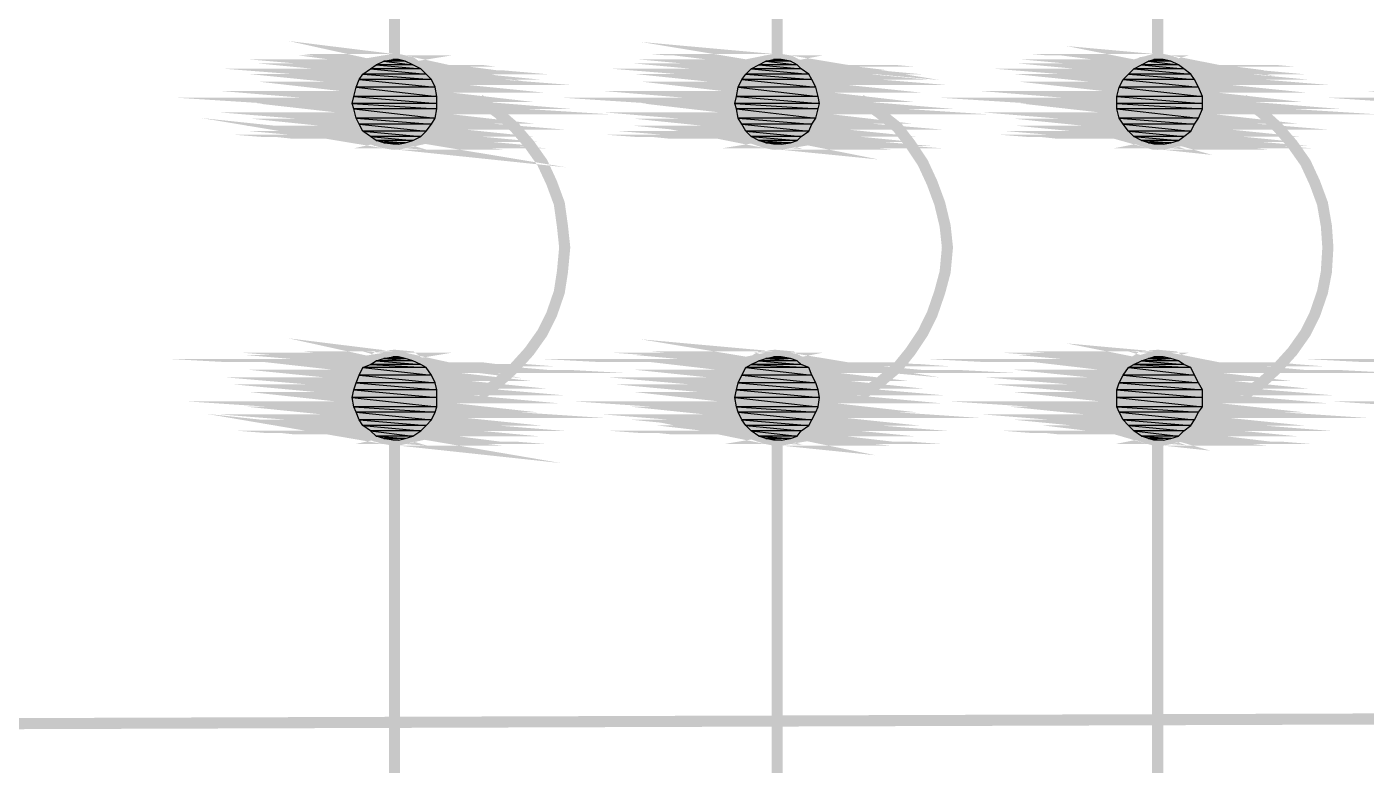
# Model space of a CAD drawing. Header units: millimetres. Extents: x 6 to 291, y 33 to 187.
# Drawn here: x 112.93 to 143.61, y 78.84 to 95.75 of the extents above; entities that cross this region are included whole.
import ezdxf

# ---------------------------------------------------------------- set-up
doc = ezdxf.new("R2010")
doc.units = ezdxf.units.MM
doc.layers.add('H', color=251, linetype='Continuous')
doc.layers.add('P', color=255, linetype='Continuous')

msp = doc.modelspace()

# ---------------------------------------------------------------- hatches: boundary and pattern name
at = {"layer": 'H', "linetype": 'Continuous'}
for points in [[(120.809, 94.791), (120.932, 94.88), (121.779, 94.88), (121.955, 94.791), (120.809, 94.791)], [(120.932, 94.88), (121.109, 94.968), (121.603, 94.968), (121.779, 94.88), (120.932, 94.88)], [(121.109, 94.968), (121.32, 95.003), (121.444, 95.003), (121.603, 94.968), (121.109, 94.968)], [(129.522, 94.791), (129.699, 94.88), (130.581, 94.88), (130.669, 94.791), (129.522, 94.791)], [(129.699, 94.88), (129.858, 94.968), (130.422, 94.968), (130.581, 94.88), (129.699, 94.88)], [(129.858, 94.968), (130.034, 95.003), (130.21, 95.003), (130.422, 94.968), (129.858, 94.968)], [(138.289, 94.791), (138.465, 94.88), (139.312, 94.88), (139.435, 94.791), (138.289, 94.791)], [(138.465, 94.88), (138.624, 94.968), (139.136, 94.968), (139.312, 94.88), (138.465, 94.88)], [(138.624, 94.968), (138.748, 95.003), (138.959, 95.003), (139.136, 94.968), (138.624, 94.968)], [(120.474, 94.368), (120.544, 94.544), (122.202, 94.544), (122.29, 94.368), (120.474, 94.368)], [(120.544, 94.544), (120.632, 94.668), (122.079, 94.668), (122.202, 94.544), (120.544, 94.544)], [(120.632, 94.668), (120.809, 94.791), (121.955, 94.791), (122.079, 94.668), (120.632, 94.668)], [(129.223, 94.368), (129.311, 94.544), (130.916, 94.544), (131.004, 94.368), (129.223, 94.368)], [(129.311, 94.544), (129.399, 94.668), (130.845, 94.668), (130.916, 94.544), (129.311, 94.544)], [(129.399, 94.668), (129.522, 94.791), (130.669, 94.791), (130.845, 94.668), (129.399, 94.668)], [(137.954, 94.368), (138.042, 94.544), (139.682, 94.544), (139.771, 94.368), (137.954, 94.368)], [(138.042, 94.544), (138.165, 94.668), (139.594, 94.668), (139.682, 94.544), (138.042, 94.544)], [(138.165, 94.668), (138.289, 94.791), (139.435, 94.791), (139.594, 94.668), (138.165, 94.668)], [(120.421, 94.156), (120.474, 94.368), (122.29, 94.368), (122.326, 94.156), (120.421, 94.156)], [(129.187, 94.156), (129.223, 94.368), (131.004, 94.368), (131.057, 94.156), (129.187, 94.156)], [(137.901, 94.156), (137.954, 94.368), (139.771, 94.368), (139.859, 94.156), (137.901, 94.156)], [(120.385, 93.998), (120.421, 94.156), (122.326, 94.156), (122.326, 93.998), (120.385, 93.998)], [(120.421, 93.874), (120.385, 93.998), (122.326, 93.998), (122.326, 93.874), (120.421, 93.874)], [(129.152, 93.998), (129.187, 94.156), (131.057, 94.156), (131.092, 93.998), (129.152, 93.998)], [(129.187, 93.874), (129.152, 93.998), (131.092, 93.998), (131.057, 93.874), (129.187, 93.874)], [(137.901, 93.998), (137.901, 94.156), (139.859, 94.156), (139.859, 93.998), (137.901, 93.998)], [(137.901, 93.874), (137.901, 93.998), (139.859, 93.998), (139.859, 93.874), (137.901, 93.874)], [(120.474, 93.663), (120.421, 93.874), (122.326, 93.874), (122.29, 93.663), (120.474, 93.663)], [(120.544, 93.521), (120.474, 93.663), (122.29, 93.663), (122.202, 93.521), (120.544, 93.521)], [(129.223, 93.663), (129.187, 93.874), (131.057, 93.874), (131.004, 93.663), (129.223, 93.663)], [(129.311, 93.521), (129.223, 93.663), (131.004, 93.663), (130.916, 93.521), (129.311, 93.521)], [(137.954, 93.663), (137.901, 93.874), (139.859, 93.874), (139.771, 93.663), (137.954, 93.663)], [(138.042, 93.521), (137.954, 93.663), (139.771, 93.663), (139.682, 93.521), (138.042, 93.521)], [(120.632, 93.363), (120.544, 93.521), (122.202, 93.521), (122.079, 93.363), (120.632, 93.363)], [(120.809, 93.239), (120.632, 93.363), (122.079, 93.363), (121.955, 93.239), (120.809, 93.239)], [(129.399, 93.363), (129.311, 93.521), (130.916, 93.521), (130.845, 93.363), (129.399, 93.363)], [(129.522, 93.239), (129.399, 93.363), (130.845, 93.363), (130.669, 93.239), (129.522, 93.239)], [(138.165, 93.363), (138.042, 93.521), (139.682, 93.521), (139.594, 93.363), (138.165, 93.363)], [(138.289, 93.239), (138.165, 93.363), (139.594, 93.363), (139.435, 93.239), (138.289, 93.239)], [(120.932, 93.151), (120.809, 93.239), (121.955, 93.239), (121.779, 93.151), (120.932, 93.151)], [(121.109, 93.098), (120.932, 93.151), (121.779, 93.151), (121.603, 93.098), (121.109, 93.098)], [(121.32, 93.063), (121.109, 93.098), (121.603, 93.098), (121.444, 93.063), (121.32, 93.063)], [(129.699, 93.151), (129.522, 93.239), (130.669, 93.239), (130.581, 93.151), (129.699, 93.151)], [(129.858, 93.098), (129.699, 93.151), (130.581, 93.151), (130.422, 93.098), (129.858, 93.098)], [(130.034, 93.063), (129.858, 93.098), (130.422, 93.098), (130.21, 93.063), (130.034, 93.063)], [(138.465, 93.151), (138.289, 93.239), (139.435, 93.239), (139.312, 93.151), (138.465, 93.151)], [(138.624, 93.098), (138.465, 93.151), (139.312, 93.151), (139.136, 93.098), (138.624, 93.098)], [(138.748, 93.063), (138.624, 93.098), (139.136, 93.098), (138.959, 93.063), (138.748, 93.063)], [(120.809, 88.018), (120.932, 88.106), (121.779, 88.106), (121.955, 88.018), (120.809, 88.018)], [(120.932, 88.106), (121.109, 88.159), (121.603, 88.159), (121.779, 88.106), (120.932, 88.106)], [(121.109, 88.159), (121.32, 88.194), (121.444, 88.194), (121.603, 88.159), (121.109, 88.159)], [(129.522, 88.018), (129.699, 88.106), (130.581, 88.106), (130.669, 88.018), (129.522, 88.018)], [(129.699, 88.106), (129.858, 88.159), (130.422, 88.159), (130.581, 88.106), (129.699, 88.106)], [(129.858, 88.159), (130.034, 88.194), (130.21, 88.194), (130.422, 88.159), (129.858, 88.159)], [(138.289, 88.018), (138.465, 88.106), (139.312, 88.106), (139.435, 88.018), (138.289, 88.018)], [(138.465, 88.106), (138.624, 88.159), (139.136, 88.159), (139.312, 88.106), (138.465, 88.106)], [(138.624, 88.159), (138.748, 88.194), (138.959, 88.194), (139.136, 88.159), (138.624, 88.159)], [(120.474, 87.595), (120.544, 87.771), (122.202, 87.771), (122.29, 87.595), (120.474, 87.595)], [(120.544, 87.771), (120.632, 87.948), (122.079, 87.948), (122.202, 87.771), (120.544, 87.771)], [(120.632, 87.948), (120.809, 88.018), (121.955, 88.018), (122.079, 87.948), (120.632, 87.948)], [(129.223, 87.595), (129.311, 87.771), (130.916, 87.771), (131.004, 87.595), (129.223, 87.595)], [(129.311, 87.771), (129.399, 87.948), (130.845, 87.948), (130.916, 87.771), (129.311, 87.771)], [(129.399, 87.948), (129.522, 88.018), (130.669, 88.018), (130.845, 87.948), (129.399, 87.948)], [(137.954, 87.595), (138.042, 87.771), (139.682, 87.771), (139.771, 87.595), (137.954, 87.595)], [(138.042, 87.771), (138.165, 87.948), (139.594, 87.948), (139.682, 87.771), (138.042, 87.771)], [(138.165, 87.948), (138.289, 88.018), (139.435, 88.018), (139.594, 87.948), (138.165, 87.948)], [(120.385, 87.26), (120.421, 87.436), (122.326, 87.436), (122.326, 87.26), (120.385, 87.26)], [(120.421, 87.436), (120.474, 87.595), (122.29, 87.595), (122.326, 87.436), (120.421, 87.436)], [(129.152, 87.26), (129.187, 87.436), (131.057, 87.436), (131.092, 87.26), (129.152, 87.26)], [(129.187, 87.436), (129.223, 87.595), (131.004, 87.595), (131.057, 87.436), (129.187, 87.436)], [(137.901, 87.436), (137.954, 87.595), (139.771, 87.595), (139.859, 87.436), (137.901, 87.436)], [(137.901, 87.26), (137.901, 87.436), (139.859, 87.436), (139.859, 87.26), (137.901, 87.26)], [(120.421, 87.048), (120.385, 87.26), (122.326, 87.26), (122.326, 87.048), (120.421, 87.048)], [(129.187, 87.048), (129.152, 87.26), (131.092, 87.26), (131.057, 87.048), (129.187, 87.048)], [(137.901, 87.048), (137.901, 87.26), (139.859, 87.26), (139.859, 87.048), (137.901, 87.048)], [(120.474, 86.924), (120.421, 87.048), (122.326, 87.048), (122.29, 86.924), (120.474, 86.924)], [(120.544, 86.748), (120.474, 86.924), (122.29, 86.924), (122.202, 86.748), (120.544, 86.748)], [(129.223, 86.924), (129.187, 87.048), (131.057, 87.048), (131.004, 86.924), (129.223, 86.924)], [(129.311, 86.748), (129.223, 86.924), (131.004, 86.924), (130.916, 86.748), (129.311, 86.748)], [(137.954, 86.924), (137.901, 87.048), (139.859, 87.048), (139.771, 86.924), (137.954, 86.924)], [(138.042, 86.748), (137.954, 86.924), (139.771, 86.924), (139.682, 86.748), (138.042, 86.748)], [(120.632, 86.625), (120.544, 86.748), (122.202, 86.748), (122.079, 86.625), (120.632, 86.625)], [(120.809, 86.501), (120.632, 86.625), (122.079, 86.625), (121.955, 86.501), (120.809, 86.501)], [(129.399, 86.625), (129.311, 86.748), (130.916, 86.748), (130.845, 86.625), (129.399, 86.625)], [(129.522, 86.501), (129.399, 86.625), (130.845, 86.625), (130.669, 86.501), (129.522, 86.501)], [(138.165, 86.625), (138.042, 86.748), (139.682, 86.748), (139.594, 86.625), (138.165, 86.625)], [(138.289, 86.501), (138.165, 86.625), (139.594, 86.625), (139.435, 86.501), (138.289, 86.501)], [(120.932, 86.378), (120.809, 86.501), (121.955, 86.501), (121.779, 86.378), (120.932, 86.378)], [(121.109, 86.325), (120.932, 86.378), (121.779, 86.378), (121.603, 86.325), (121.109, 86.325)], [(121.32, 86.289), (121.109, 86.325), (121.603, 86.325), (121.444, 86.289), (121.32, 86.289)], [(129.699, 86.378), (129.522, 86.501), (130.669, 86.501), (130.581, 86.378), (129.699, 86.378)], [(129.858, 86.325), (129.699, 86.378), (130.581, 86.378), (130.422, 86.325), (129.858, 86.325)], [(130.034, 86.289), (129.858, 86.325), (130.422, 86.325), (130.21, 86.289), (130.034, 86.289)], [(138.465, 86.378), (138.289, 86.501), (139.435, 86.501), (139.312, 86.378), (138.465, 86.378)], [(138.624, 86.325), (138.465, 86.378), (139.312, 86.378), (139.136, 86.325), (138.624, 86.325)], [(138.748, 86.289), (138.624, 86.325), (139.136, 86.325), (138.959, 86.289), (138.748, 86.289)]]:
    msp.add_hatch(color=256, dxfattribs=at).paths.add_polyline_path(points)

# ---------------------------------------------------------------- linework, layer by layer
at = {"layer": 'P', "const_width": 0.254}
for points in [[(226.466, 80.186), (21.749, 79.481), (21.749, 125.201), (226.466, 125.906)], [(121.356, 102.835), (121.356, 95.056)], [(130.122, 102.835), (130.122, 95.056)], [(138.836, 102.835), (138.836, 95.056)], [(121.444, 95.003), (121.32, 95.003), (121.603, 94.968), (121.444, 95.003)], [(121.32, 95.003), (121.603, 94.968), (121.109, 94.968), (121.32, 95.003)], [(122.326, 94.033), (122.238, 94.421), (122.026, 94.721), (121.744, 94.933), (121.356, 95.003), (120.968, 94.933), (120.685, 94.721), (120.474, 94.421), (120.385, 94.033), (120.474, 93.663), (120.685, 93.363), (120.968, 93.151), (121.356, 93.063), (121.744, 93.151), (122.026, 93.363), (122.238, 93.663), (122.326, 94.033)], [(130.21, 95.003), (130.034, 95.003), (130.422, 94.968), (130.21, 95.003)], [(130.034, 95.003), (130.422, 94.968), (129.858, 94.968), (130.034, 95.003)], [(131.057, 94.033), (130.969, 94.421), (130.757, 94.721), (130.457, 94.933), (130.069, 95.003), (129.734, 94.933), (129.399, 94.721), (129.223, 94.421), (129.152, 94.033), (129.223, 93.663), (129.399, 93.363), (129.734, 93.151), (130.069, 93.063), (130.457, 93.151), (130.757, 93.363), (130.969, 93.663), (131.057, 94.033)], [(138.959, 95.003), (138.748, 95.003), (139.136, 94.968), (138.959, 95.003)], [(138.748, 95.003), (139.136, 94.968), (138.624, 94.968), (138.748, 95.003)], [(139.806, 94.033), (139.735, 94.421), (139.524, 94.721), (139.224, 94.933), (138.836, 95.003), (138.465, 94.933), (138.165, 94.721), (137.954, 94.421), (137.866, 94.033), (137.954, 93.663), (138.165, 93.363), (138.465, 93.151), (138.836, 93.063), (139.224, 93.151), (139.524, 93.363), (139.735, 93.663), (139.806, 94.033)], [(121.779, 94.88), (120.932, 94.88), (121.955, 94.791), (121.779, 94.88)], [(121.955, 94.791), (120.809, 94.791), (122.079, 94.668), (121.955, 94.791)], [(120.932, 94.88), (121.955, 94.791), (120.809, 94.791), (120.932, 94.88)], [(121.603, 94.968), (121.109, 94.968), (121.779, 94.88), (121.603, 94.968)], [(120.809, 94.791), (122.079, 94.668), (120.632, 94.668), (120.809, 94.791)], [(121.109, 94.968), (121.779, 94.88), (120.932, 94.88), (121.109, 94.968)], [(130.669, 94.791), (129.522, 94.791), (130.845, 94.668), (130.669, 94.791)], [(130.581, 94.88), (129.699, 94.88), (130.669, 94.791), (130.581, 94.88)], [(130.422, 94.968), (129.858, 94.968), (130.581, 94.88), (130.422, 94.968)], [(129.699, 94.88), (130.669, 94.791), (129.522, 94.791), (129.699, 94.88)], [(129.522, 94.791), (130.845, 94.668), (129.399, 94.668), (129.522, 94.791)], [(129.858, 94.968), (130.581, 94.88), (129.699, 94.88), (129.858, 94.968)], [(139.435, 94.791), (138.289, 94.791), (139.594, 94.668), (139.435, 94.791)], [(139.312, 94.88), (138.465, 94.88), (139.435, 94.791), (139.312, 94.88)], [(139.136, 94.968), (138.624, 94.968), (139.312, 94.88), (139.136, 94.968)], [(138.465, 94.88), (139.435, 94.791), (138.289, 94.791), (138.465, 94.88)], [(138.289, 94.791), (139.594, 94.668), (138.165, 94.668), (138.289, 94.791)], [(138.624, 94.968), (139.312, 94.88), (138.465, 94.88), (138.624, 94.968)], [(122.079, 94.668), (120.632, 94.668), (122.202, 94.544), (122.079, 94.668)], [(122.202, 94.544), (120.544, 94.544), (122.29, 94.368), (122.202, 94.544)], [(122.29, 94.368), (120.474, 94.368), (122.326, 94.156), (122.29, 94.368)], [(120.632, 94.668), (122.202, 94.544), (120.544, 94.544), (120.632, 94.668)], [(120.544, 94.544), (122.29, 94.368), (120.474, 94.368), (120.544, 94.544)], [(120.474, 94.368), (122.326, 94.156), (120.421, 94.156), (120.474, 94.368)], [(130.845, 94.668), (129.399, 94.668), (130.916, 94.544), (130.845, 94.668)], [(130.916, 94.544), (129.311, 94.544), (131.004, 94.368), (130.916, 94.544)], [(131.004, 94.368), (129.223, 94.368), (131.057, 94.156), (131.004, 94.368)], [(129.399, 94.668), (130.916, 94.544), (129.311, 94.544), (129.399, 94.668)], [(129.311, 94.544), (131.004, 94.368), (129.223, 94.368), (129.311, 94.544)], [(129.223, 94.368), (131.057, 94.156), (129.187, 94.156), (129.223, 94.368)], [(139.594, 94.668), (138.165, 94.668), (139.682, 94.544), (139.594, 94.668)], [(139.682, 94.544), (138.042, 94.544), (139.771, 94.368), (139.682, 94.544)], [(139.771, 94.368), (137.954, 94.368), (139.859, 94.156), (139.771, 94.368)], [(138.165, 94.668), (139.682, 94.544), (138.042, 94.544), (138.165, 94.668)], [(138.042, 94.544), (139.771, 94.368), (137.954, 94.368), (138.042, 94.544)], [(137.954, 94.368), (139.859, 94.156), (137.901, 94.156), (137.954, 94.368)], [(122.326, 94.156), (120.421, 94.156), (122.326, 93.998), (122.326, 94.156)], [(120.421, 94.156), (122.326, 93.998), (120.385, 93.998), (120.421, 94.156)], [(123.296, 87.313), (123.719, 87.595), (124.107, 87.948), (124.442, 88.318), (124.742, 88.741), (124.954, 89.165), (125.13, 89.676), (125.201, 90.135), (125.254, 90.699), (125.201, 91.193), (125.13, 91.705), (124.954, 92.181), (124.742, 92.639), (124.442, 93.063), (124.107, 93.451), (123.719, 93.786), (123.296, 94.086)], [(131.057, 94.156), (129.187, 94.156), (131.092, 93.998), (131.057, 94.156)], [(129.187, 94.156), (131.092, 93.998), (129.152, 93.998), (129.187, 94.156)], [(132.027, 87.313), (132.45, 87.595), (132.874, 87.948), (133.174, 88.318), (133.456, 88.741), (133.668, 89.165), (133.844, 89.676), (133.967, 90.135), (134.02, 90.699), (133.967, 91.193), (133.844, 91.705), (133.668, 92.181), (133.456, 92.639), (133.174, 93.063), (132.874, 93.451), (132.45, 93.786), (132.027, 94.086)], [(139.859, 94.156), (137.901, 94.156), (139.859, 93.998), (139.859, 94.156)], [(137.901, 94.156), (139.859, 93.998), (137.901, 93.998), (137.901, 94.156)], [(140.794, 87.313), (141.217, 87.595), (141.587, 87.948), (141.923, 88.318), (142.222, 88.741), (142.434, 89.165), (142.61, 89.676), (142.699, 90.135), (142.734, 90.699), (142.699, 91.193), (142.61, 91.705), (142.434, 92.181), (142.222, 92.639), (141.923, 93.063), (141.587, 93.451), (141.217, 93.786), (140.794, 94.086)], [(148.572, 94.156), (146.667, 94.156), (148.572, 93.998), (148.572, 94.156)], [(122.326, 93.998), (120.385, 93.998), (122.326, 93.874), (122.326, 93.998)], [(122.326, 93.874), (120.421, 93.874), (122.29, 93.663), (122.326, 93.874)], [(120.385, 93.998), (122.326, 93.874), (120.421, 93.874), (120.385, 93.998)], [(120.421, 93.874), (122.29, 93.663), (120.474, 93.663), (120.421, 93.874)], [(131.092, 93.998), (129.152, 93.998), (131.057, 93.874), (131.092, 93.998)], [(131.057, 93.874), (129.187, 93.874), (131.004, 93.663), (131.057, 93.874)], [(129.152, 93.998), (131.057, 93.874), (129.187, 93.874), (129.152, 93.998)], [(129.187, 93.874), (131.004, 93.663), (129.223, 93.663), (129.187, 93.874)], [(139.859, 93.998), (137.901, 93.998), (139.859, 93.874), (139.859, 93.998)], [(139.859, 93.874), (137.901, 93.874), (139.771, 93.663), (139.859, 93.874)], [(137.901, 93.998), (139.859, 93.874), (137.901, 93.874), (137.901, 93.998)], [(137.901, 93.874), (139.771, 93.663), (137.954, 93.663), (137.901, 93.874)], [(148.572, 93.998), (146.667, 93.998), (148.572, 93.874), (148.572, 93.998)], [(122.29, 93.663), (120.474, 93.663), (122.202, 93.521), (122.29, 93.663)], [(122.202, 93.521), (120.544, 93.521), (122.079, 93.363), (122.202, 93.521)], [(120.474, 93.663), (122.202, 93.521), (120.544, 93.521), (120.474, 93.663)], [(120.544, 93.521), (122.079, 93.363), (120.632, 93.363), (120.544, 93.521)], [(131.004, 93.663), (129.223, 93.663), (130.916, 93.521), (131.004, 93.663)], [(130.916, 93.521), (129.311, 93.521), (130.845, 93.363), (130.916, 93.521)], [(129.223, 93.663), (130.916, 93.521), (129.311, 93.521), (129.223, 93.663)], [(129.311, 93.521), (130.845, 93.363), (129.399, 93.363), (129.311, 93.521)], [(139.771, 93.663), (137.954, 93.663), (139.682, 93.521), (139.771, 93.663)], [(139.682, 93.521), (138.042, 93.521), (139.594, 93.363), (139.682, 93.521)], [(137.954, 93.663), (139.682, 93.521), (138.042, 93.521), (137.954, 93.663)], [(138.042, 93.521), (139.594, 93.363), (138.165, 93.363), (138.042, 93.521)], [(121.779, 93.151), (120.932, 93.151), (121.603, 93.098), (121.779, 93.151)], [(122.079, 93.363), (120.632, 93.363), (121.955, 93.239), (122.079, 93.363)], [(121.955, 93.239), (120.809, 93.239), (121.779, 93.151), (121.955, 93.239)], [(120.932, 93.151), (121.603, 93.098), (121.109, 93.098), (120.932, 93.151)], [(120.809, 93.239), (121.779, 93.151), (120.932, 93.151), (120.809, 93.239)], [(120.632, 93.363), (121.955, 93.239), (120.809, 93.239), (120.632, 93.363)], [(130.581, 93.151), (129.699, 93.151), (130.422, 93.098), (130.581, 93.151)], [(130.669, 93.239), (129.522, 93.239), (130.581, 93.151), (130.669, 93.239)], [(130.845, 93.363), (129.399, 93.363), (130.669, 93.239), (130.845, 93.363)], [(129.699, 93.151), (130.422, 93.098), (129.858, 93.098), (129.699, 93.151)], [(129.522, 93.239), (130.581, 93.151), (129.699, 93.151), (129.522, 93.239)], [(129.399, 93.363), (130.669, 93.239), (129.522, 93.239), (129.399, 93.363)], [(139.312, 93.151), (138.465, 93.151), (139.136, 93.098), (139.312, 93.151)], [(139.435, 93.239), (138.289, 93.239), (139.312, 93.151), (139.435, 93.239)], [(139.594, 93.363), (138.165, 93.363), (139.435, 93.239), (139.594, 93.363)], [(138.465, 93.151), (139.136, 93.098), (138.624, 93.098), (138.465, 93.151)], [(138.289, 93.239), (139.312, 93.151), (138.465, 93.151), (138.289, 93.239)], [(138.165, 93.363), (139.435, 93.239), (138.289, 93.239), (138.165, 93.363)], [(121.603, 93.098), (121.109, 93.098), (121.444, 93.063), (121.603, 93.098)], [(121.109, 93.098), (121.444, 93.063), (121.32, 93.063), (121.109, 93.098)], [(130.422, 93.098), (129.858, 93.098), (130.21, 93.063), (130.422, 93.098)], [(129.858, 93.098), (130.21, 93.063), (130.034, 93.063), (129.858, 93.098)], [(139.136, 93.098), (138.624, 93.098), (138.959, 93.063), (139.136, 93.098)], [(138.624, 93.098), (138.959, 93.063), (138.748, 93.063), (138.624, 93.098)], [(121.444, 88.194), (121.32, 88.194), (121.603, 88.159), (121.444, 88.194)], [(122.326, 87.313), (122.238, 87.648), (122.026, 87.983), (121.744, 88.194), (121.356, 88.23), (120.968, 88.194), (120.685, 87.983), (120.474, 87.648), (120.385, 87.313), (120.474, 86.924), (120.685, 86.625), (120.968, 86.413), (121.356, 86.325), (121.744, 86.413), (122.026, 86.625), (122.238, 86.924), (122.326, 87.313)], [(130.21, 88.194), (130.034, 88.194), (130.422, 88.159), (130.21, 88.194)], [(131.057, 87.313), (130.969, 87.648), (130.757, 87.983), (130.457, 88.194), (130.069, 88.23), (129.734, 88.194), (129.399, 87.983), (129.223, 87.648), (129.152, 87.313), (129.223, 86.924), (129.399, 86.625), (129.734, 86.413), (130.069, 86.325), (130.457, 86.413), (130.757, 86.625), (130.969, 86.924), (131.057, 87.313)], [(138.959, 88.194), (138.748, 88.194), (139.136, 88.159), (138.959, 88.194)], [(139.806, 87.313), (139.735, 87.648), (139.524, 87.983), (139.224, 88.194), (138.836, 88.23), (138.465, 88.194), (138.165, 87.983), (137.954, 87.648), (137.866, 87.313), (137.954, 86.924), (138.165, 86.625), (138.465, 86.413), (138.836, 86.325), (139.224, 86.413), (139.524, 86.625), (139.735, 86.924), (139.806, 87.313)], [(121.955, 88.018), (120.809, 88.018), (122.079, 87.948), (121.955, 88.018)], [(120.809, 88.018), (122.079, 87.948), (120.632, 87.948), (120.809, 88.018)], [(121.603, 88.159), (121.109, 88.159), (121.779, 88.106), (121.603, 88.159)], [(121.779, 88.106), (120.932, 88.106), (121.955, 88.018), (121.779, 88.106)], [(122.079, 87.948), (120.632, 87.948), (122.202, 87.771), (122.079, 87.948)], [(121.109, 88.159), (121.779, 88.106), (120.932, 88.106), (121.109, 88.159)], [(120.932, 88.106), (121.955, 88.018), (120.809, 88.018), (120.932, 88.106)], [(121.32, 88.194), (121.603, 88.159), (121.109, 88.159), (121.32, 88.194)], [(120.632, 87.948), (122.202, 87.771), (120.544, 87.771), (120.632, 87.948)], [(130.669, 88.018), (129.522, 88.018), (130.845, 87.948), (130.669, 88.018)], [(129.522, 88.018), (130.845, 87.948), (129.399, 87.948), (129.522, 88.018)], [(130.422, 88.159), (129.858, 88.159), (130.581, 88.106), (130.422, 88.159)], [(130.581, 88.106), (129.699, 88.106), (130.669, 88.018), (130.581, 88.106)], [(129.858, 88.159), (130.581, 88.106), (129.699, 88.106), (129.858, 88.159)], [(130.845, 87.948), (129.399, 87.948), (130.916, 87.771), (130.845, 87.948)], [(130.034, 88.194), (130.422, 88.159), (129.858, 88.159), (130.034, 88.194)], [(129.699, 88.106), (130.669, 88.018), (129.522, 88.018), (129.699, 88.106)], [(129.399, 87.948), (130.916, 87.771), (129.311, 87.771), (129.399, 87.948)], [(139.435, 88.018), (138.289, 88.018), (139.594, 87.948), (139.435, 88.018)], [(138.289, 88.018), (139.594, 87.948), (138.165, 87.948), (138.289, 88.018)], [(139.136, 88.159), (138.624, 88.159), (139.312, 88.106), (139.136, 88.159)], [(139.312, 88.106), (138.465, 88.106), (139.435, 88.018), (139.312, 88.106)], [(139.594, 87.948), (138.165, 87.948), (139.682, 87.771), (139.594, 87.948)], [(138.624, 88.159), (139.312, 88.106), (138.465, 88.106), (138.624, 88.159)], [(138.748, 88.194), (139.136, 88.159), (138.624, 88.159), (138.748, 88.194)], [(138.465, 88.106), (139.435, 88.018), (138.289, 88.018), (138.465, 88.106)], [(138.165, 87.948), (139.682, 87.771), (138.042, 87.771), (138.165, 87.948)], [(148.202, 88.018), (147.003, 88.018), (148.325, 87.948), (148.202, 88.018)], [(147.003, 88.018), (148.325, 87.948), (146.879, 87.948), (147.003, 88.018)], [(122.202, 87.771), (120.544, 87.771), (122.29, 87.595), (122.202, 87.771)], [(120.544, 87.771), (122.29, 87.595), (120.474, 87.595), (120.544, 87.771)], [(130.916, 87.771), (129.311, 87.771), (131.004, 87.595), (130.916, 87.771)], [(129.311, 87.771), (131.004, 87.595), (129.223, 87.595), (129.311, 87.771)], [(139.682, 87.771), (138.042, 87.771), (139.771, 87.595), (139.682, 87.771)], [(138.042, 87.771), (139.771, 87.595), (137.954, 87.595), (138.042, 87.771)], [(122.29, 87.595), (120.474, 87.595), (122.326, 87.436), (122.29, 87.595)], [(122.326, 87.436), (120.421, 87.436), (122.326, 87.26), (122.326, 87.436)], [(120.474, 87.595), (122.326, 87.436), (120.421, 87.436), (120.474, 87.595)], [(120.421, 87.436), (122.326, 87.26), (120.385, 87.26), (120.421, 87.436)], [(131.004, 87.595), (129.223, 87.595), (131.057, 87.436), (131.004, 87.595)], [(131.057, 87.436), (129.187, 87.436), (131.092, 87.26), (131.057, 87.436)], [(129.223, 87.595), (131.057, 87.436), (129.187, 87.436), (129.223, 87.595)], [(129.187, 87.436), (131.092, 87.26), (129.152, 87.26), (129.187, 87.436)], [(139.771, 87.595), (137.954, 87.595), (139.859, 87.436), (139.771, 87.595)], [(139.859, 87.436), (137.901, 87.436), (139.859, 87.26), (139.859, 87.436)], [(137.954, 87.595), (139.859, 87.436), (137.901, 87.436), (137.954, 87.595)], [(137.901, 87.436), (139.859, 87.26), (137.901, 87.26), (137.901, 87.436)], [(122.326, 87.048), (120.421, 87.048), (122.29, 86.924), (122.326, 87.048)], [(122.326, 87.26), (120.385, 87.26), (122.326, 87.048), (122.326, 87.26)], [(120.421, 87.048), (122.29, 86.924), (120.474, 86.924), (120.421, 87.048)], [(120.385, 87.26), (122.326, 87.048), (120.421, 87.048), (120.385, 87.26)], [(131.057, 87.048), (129.187, 87.048), (131.004, 86.924), (131.057, 87.048)], [(131.092, 87.26), (129.152, 87.26), (131.057, 87.048), (131.092, 87.26)], [(129.187, 87.048), (131.004, 86.924), (129.223, 86.924), (129.187, 87.048)], [(129.152, 87.26), (131.057, 87.048), (129.187, 87.048), (129.152, 87.26)], [(139.859, 87.048), (137.901, 87.048), (139.771, 86.924), (139.859, 87.048)], [(139.859, 87.26), (137.901, 87.26), (139.859, 87.048), (139.859, 87.26)], [(137.901, 87.048), (139.771, 86.924), (137.954, 86.924), (137.901, 87.048)], [(137.901, 87.26), (139.859, 87.048), (137.901, 87.048), (137.901, 87.26)], [(148.572, 87.048), (146.667, 87.048), (148.537, 86.924), (148.572, 87.048)], [(122.202, 86.748), (120.544, 86.748), (122.079, 86.625), (122.202, 86.748)], [(122.29, 86.924), (120.474, 86.924), (122.202, 86.748), (122.29, 86.924)], [(120.544, 86.748), (122.079, 86.625), (120.632, 86.625), (120.544, 86.748)], [(120.474, 86.924), (122.202, 86.748), (120.544, 86.748), (120.474, 86.924)], [(130.916, 86.748), (129.311, 86.748), (130.845, 86.625), (130.916, 86.748)], [(131.004, 86.924), (129.223, 86.924), (130.916, 86.748), (131.004, 86.924)], [(129.311, 86.748), (130.845, 86.625), (129.399, 86.625), (129.311, 86.748)], [(129.223, 86.924), (130.916, 86.748), (129.311, 86.748), (129.223, 86.924)], [(139.682, 86.748), (138.042, 86.748), (139.594, 86.625), (139.682, 86.748)], [(139.771, 86.924), (137.954, 86.924), (139.682, 86.748), (139.771, 86.924)], [(138.042, 86.748), (139.594, 86.625), (138.165, 86.625), (138.042, 86.748)], [(137.954, 86.924), (139.682, 86.748), (138.042, 86.748), (137.954, 86.924)], [(122.079, 86.625), (120.632, 86.625), (121.955, 86.501), (122.079, 86.625)], [(121.955, 86.501), (120.809, 86.501), (121.779, 86.378), (121.955, 86.501)], [(120.632, 86.625), (121.955, 86.501), (120.809, 86.501), (120.632, 86.625)], [(120.809, 86.501), (121.779, 86.378), (120.932, 86.378), (120.809, 86.501)], [(130.845, 86.625), (129.399, 86.625), (130.669, 86.501), (130.845, 86.625)], [(130.669, 86.501), (129.522, 86.501), (130.581, 86.378), (130.669, 86.501)], [(129.399, 86.625), (130.669, 86.501), (129.522, 86.501), (129.399, 86.625)], [(129.522, 86.501), (130.581, 86.378), (129.699, 86.378), (129.522, 86.501)], [(139.594, 86.625), (138.165, 86.625), (139.435, 86.501), (139.594, 86.625)], [(139.435, 86.501), (138.289, 86.501), (139.312, 86.378), (139.435, 86.501)], [(138.165, 86.625), (139.435, 86.501), (138.289, 86.501), (138.165, 86.625)], [(138.289, 86.501), (139.312, 86.378), (138.465, 86.378), (138.289, 86.501)], [(121.779, 86.378), (120.932, 86.378), (121.603, 86.325), (121.779, 86.378)], [(120.932, 86.378), (121.603, 86.325), (121.109, 86.325), (120.932, 86.378)], [(121.603, 86.325), (121.109, 86.325), (121.444, 86.289), (121.603, 86.325)], [(121.109, 86.325), (121.444, 86.289), (121.32, 86.289), (121.109, 86.325)], [(121.356, 86.289), (121.356, 61.278)], [(130.581, 86.378), (129.699, 86.378), (130.422, 86.325), (130.581, 86.378)], [(129.699, 86.378), (130.422, 86.325), (129.858, 86.325), (129.699, 86.378)], [(130.422, 86.325), (129.858, 86.325), (130.21, 86.289), (130.422, 86.325)], [(129.858, 86.325), (130.21, 86.289), (130.034, 86.289), (129.858, 86.325)], [(130.122, 86.254), (130.122, 65.846)], [(139.312, 86.378), (138.465, 86.378), (139.136, 86.325), (139.312, 86.378)], [(138.465, 86.378), (139.136, 86.325), (138.624, 86.325), (138.465, 86.378)], [(139.136, 86.325), (138.624, 86.325), (138.959, 86.289), (139.136, 86.325)], [(138.624, 86.325), (138.959, 86.289), (138.748, 86.289), (138.624, 86.325)], [(138.836, 86.289), (138.836, 65.881)]]:
    msp.add_lwpolyline(points, dxfattribs=at)
at = {"layer": 'P'}
for points in [[(120.809, 94.791), (120.932, 94.88)], [(120.932, 94.88), (121.109, 94.968)], [(121.779, 94.88), (120.932, 94.88)], [(121.779, 94.88), (120.932, 94.88)], [(120.932, 94.88), (121.955, 94.791)], [(120.932, 94.88), (121.955, 94.791)], [(121.109, 94.968), (121.32, 95.003)], [(121.603, 94.968), (121.109, 94.968)], [(121.603, 94.968), (121.109, 94.968)], [(121.109, 94.968), (121.779, 94.88)], [(121.109, 94.968), (121.779, 94.88)], [(121.444, 95.003), (121.32, 95.003)], [(121.32, 95.003), (121.603, 94.968)], [(121.32, 95.003), (121.603, 94.968)], [(121.603, 94.968), (121.444, 95.003)], [(121.779, 94.88), (121.603, 94.968)], [(121.955, 94.791), (121.779, 94.88)], [(129.522, 94.791), (129.699, 94.88)], [(129.699, 94.88), (129.858, 94.968)], [(130.581, 94.88), (129.699, 94.88)], [(130.581, 94.88), (129.699, 94.88)], [(129.699, 94.88), (130.669, 94.791)], [(129.699, 94.88), (130.669, 94.791)], [(130.422, 94.968), (129.858, 94.968), (130.034, 95.003)], [(130.422, 94.968), (129.858, 94.968)], [(129.858, 94.968), (130.581, 94.88), (130.422, 94.968)], [(129.858, 94.968), (130.581, 94.88)], [(130.21, 95.003), (130.034, 95.003)], [(130.034, 95.003), (130.422, 94.968)], [(130.034, 95.003), (130.422, 94.968)], [(130.422, 94.968), (130.21, 95.003)], [(130.669, 94.791), (130.581, 94.88)], [(138.289, 94.791), (138.465, 94.88)], [(138.624, 94.968), (139.312, 94.88), (138.465, 94.88)], [(138.465, 94.88), (138.624, 94.968)], [(139.312, 94.88), (138.465, 94.88), (139.435, 94.791), (139.312, 94.88)], [(138.465, 94.88), (139.435, 94.791)], [(138.624, 94.968), (138.748, 95.003)], [(139.136, 94.968), (138.624, 94.968)], [(139.136, 94.968), (138.624, 94.968)], [(138.624, 94.968), (139.312, 94.88)], [(138.959, 95.003), (138.748, 95.003)], [(138.748, 95.003), (139.136, 94.968)], [(138.748, 95.003), (139.136, 94.968)], [(139.136, 94.968), (138.959, 95.003)], [(139.312, 94.88), (139.136, 94.968)], [(120.474, 94.368), (120.544, 94.544)], [(120.544, 94.544), (120.632, 94.668)], [(122.202, 94.544), (120.544, 94.544)], [(122.202, 94.544), (120.544, 94.544)], [(120.544, 94.544), (122.29, 94.368)], [(120.544, 94.544), (122.29, 94.368)], [(120.632, 94.668), (120.809, 94.791)], [(122.079, 94.668), (120.632, 94.668)], [(122.079, 94.668), (120.632, 94.668)], [(120.632, 94.668), (122.202, 94.544), (122.079, 94.668)], [(120.632, 94.668), (122.202, 94.544)], [(121.955, 94.791), (120.809, 94.791)], [(121.955, 94.791), (120.809, 94.791)], [(120.809, 94.791), (122.079, 94.668), (121.955, 94.791)], [(120.809, 94.791), (122.079, 94.668)], [(122.29, 94.368), (122.202, 94.544)], [(129.223, 94.368), (129.311, 94.544)], [(129.311, 94.544), (129.399, 94.668)], [(130.916, 94.544), (129.311, 94.544)], [(130.916, 94.544), (129.311, 94.544)], [(129.311, 94.544), (131.004, 94.368)], [(129.311, 94.544), (131.004, 94.368)], [(129.522, 94.791), (130.845, 94.668), (129.399, 94.668), (129.522, 94.791)], [(130.845, 94.668), (129.399, 94.668)], [(129.399, 94.668), (130.916, 94.544)], [(129.399, 94.668), (130.916, 94.544)], [(130.669, 94.791), (129.522, 94.791)], [(130.669, 94.791), (129.522, 94.791)], [(129.522, 94.791), (130.845, 94.668)], [(130.845, 94.668), (130.669, 94.791)], [(130.916, 94.544), (130.845, 94.668)], [(131.004, 94.368), (130.916, 94.544)], [(137.954, 94.368), (138.042, 94.544)], [(138.042, 94.544), (138.165, 94.668)], [(139.682, 94.544), (138.042, 94.544)], [(139.682, 94.544), (138.042, 94.544)], [(138.042, 94.544), (139.771, 94.368), (139.682, 94.544)], [(138.042, 94.544), (139.771, 94.368)], [(138.165, 94.668), (138.289, 94.791)], [(139.594, 94.668), (138.165, 94.668)], [(139.594, 94.668), (138.165, 94.668)], [(138.165, 94.668), (139.682, 94.544)], [(138.165, 94.668), (139.682, 94.544)], [(139.435, 94.791), (138.289, 94.791)], [(139.435, 94.791), (138.289, 94.791)], [(138.289, 94.791), (139.594, 94.668)], [(138.289, 94.791), (139.594, 94.668)], [(139.594, 94.668), (139.435, 94.791)], [(139.682, 94.544), (139.594, 94.668)], [(120.421, 94.156), (120.474, 94.368)], [(122.29, 94.368), (120.474, 94.368)], [(122.29, 94.368), (120.474, 94.368), (122.326, 94.156), (122.29, 94.368)], [(120.474, 94.368), (122.326, 94.156)], [(129.187, 94.156), (129.223, 94.368)], [(131.004, 94.368), (129.223, 94.368)], [(131.004, 94.368), (129.223, 94.368)], [(129.223, 94.368), (131.057, 94.156)], [(129.223, 94.368), (131.057, 94.156)], [(131.057, 94.156), (131.004, 94.368)], [(137.954, 94.368), (139.859, 94.156), (137.901, 94.156)], [(137.901, 94.156), (137.954, 94.368)], [(139.771, 94.368), (137.954, 94.368)], [(139.771, 94.368), (137.954, 94.368), (139.859, 94.156)], [(139.859, 94.156), (139.771, 94.368)], [(120.385, 93.998), (120.421, 94.156)], [(122.326, 93.998), (120.385, 93.998)], [(122.326, 93.998), (120.385, 93.998)], [(120.385, 93.998), (122.326, 93.874), (122.326, 93.998)], [(120.385, 93.998), (122.326, 93.874)], [(120.421, 93.874), (120.385, 93.998)], [(122.326, 94.156), (120.421, 94.156)], [(122.326, 94.156), (120.421, 94.156)], [(120.421, 94.156), (122.326, 93.998)], [(120.421, 94.156), (122.326, 93.998)], [(122.326, 93.998), (122.326, 94.156)], [(129.152, 93.998), (129.187, 94.156)], [(131.092, 93.998), (129.152, 93.998)], [(131.092, 93.998), (129.152, 93.998)], [(129.152, 93.998), (131.057, 93.874)], [(129.152, 93.998), (131.057, 93.874)], [(129.187, 93.874), (129.152, 93.998)], [(131.057, 94.156), (129.187, 94.156)], [(131.057, 94.156), (129.187, 94.156)], [(129.187, 94.156), (131.092, 93.998)], [(129.187, 94.156), (131.092, 93.998)], [(131.092, 93.998), (131.057, 94.156)], [(131.057, 93.874), (131.092, 93.998)], [(139.859, 94.156), (137.901, 94.156)], [(137.901, 94.156), (139.859, 93.998), (139.859, 94.156)], [(137.901, 94.156), (139.859, 93.998)], [(139.859, 93.998), (137.901, 93.998), (137.901, 94.156)], [(139.859, 93.998), (137.901, 93.998), (139.859, 93.874), (139.859, 93.998)], [(137.901, 93.998), (139.859, 93.874)], [(137.901, 93.874), (137.901, 93.998)], [(122.326, 93.874), (120.421, 93.874)], [(122.326, 93.874), (120.421, 93.874)], [(120.421, 93.874), (122.29, 93.663)], [(120.421, 93.874), (122.29, 93.663)], [(120.474, 93.663), (120.421, 93.874)], [(122.29, 93.663), (120.474, 93.663)], [(122.29, 93.663), (120.474, 93.663)], [(120.474, 93.663), (122.202, 93.521)], [(120.474, 93.663), (122.202, 93.521)], [(120.544, 93.521), (120.474, 93.663)], [(122.202, 93.521), (122.29, 93.663)], [(122.29, 93.663), (122.326, 93.874)], [(131.057, 93.874), (129.187, 93.874)], [(131.057, 93.874), (129.187, 93.874), (131.004, 93.663)], [(129.187, 93.874), (131.004, 93.663), (129.223, 93.663)], [(129.223, 93.663), (129.187, 93.874)], [(131.004, 93.663), (129.223, 93.663)], [(129.223, 93.663), (130.916, 93.521)], [(129.223, 93.663), (130.916, 93.521)], [(129.311, 93.521), (129.223, 93.663)], [(130.916, 93.521), (131.004, 93.663)], [(131.004, 93.663), (131.057, 93.874)], [(139.859, 93.874), (137.901, 93.874)], [(139.859, 93.874), (137.901, 93.874)], [(137.901, 93.874), (139.771, 93.663)], [(137.901, 93.874), (139.771, 93.663)], [(137.954, 93.663), (137.901, 93.874)], [(139.771, 93.663), (137.954, 93.663)], [(139.771, 93.663), (137.954, 93.663), (139.682, 93.521), (139.771, 93.663)], [(137.954, 93.663), (139.682, 93.521)], [(138.042, 93.521), (137.954, 93.663)], [(139.771, 93.663), (139.859, 93.874)], [(122.202, 93.521), (120.544, 93.521)], [(122.202, 93.521), (120.544, 93.521)], [(120.544, 93.521), (122.079, 93.363)], [(120.544, 93.521), (122.079, 93.363)], [(122.079, 93.363), (120.632, 93.363), (120.544, 93.521)], [(122.079, 93.363), (120.632, 93.363), (121.955, 93.239)], [(120.632, 93.363), (121.955, 93.239)], [(120.809, 93.239), (120.632, 93.363)], [(121.955, 93.239), (122.079, 93.363)], [(122.079, 93.363), (122.202, 93.521)], [(130.916, 93.521), (129.311, 93.521)], [(130.916, 93.521), (129.311, 93.521)], [(129.311, 93.521), (130.845, 93.363)], [(129.311, 93.521), (130.845, 93.363)], [(130.845, 93.363), (129.399, 93.363), (129.311, 93.521)], [(130.845, 93.363), (129.399, 93.363)], [(129.399, 93.363), (130.669, 93.239)], [(129.399, 93.363), (130.669, 93.239)], [(129.522, 93.239), (129.399, 93.363)], [(130.669, 93.239), (130.845, 93.363)], [(130.845, 93.363), (130.916, 93.521)], [(139.682, 93.521), (138.042, 93.521)], [(139.682, 93.521), (138.042, 93.521)], [(138.042, 93.521), (139.594, 93.363)], [(138.042, 93.521), (139.594, 93.363), (138.165, 93.363), (138.042, 93.521)], [(139.594, 93.363), (138.165, 93.363), (139.435, 93.239)], [(138.165, 93.363), (139.435, 93.239)], [(138.289, 93.239), (138.165, 93.363)], [(139.435, 93.239), (139.594, 93.363)], [(139.594, 93.363), (139.682, 93.521)], [(121.955, 93.239), (120.809, 93.239)], [(121.955, 93.239), (120.809, 93.239)], [(120.809, 93.239), (121.779, 93.151)], [(120.809, 93.239), (121.779, 93.151)], [(120.932, 93.151), (120.809, 93.239)], [(121.779, 93.151), (120.932, 93.151)], [(121.779, 93.151), (120.932, 93.151)], [(120.932, 93.151), (121.603, 93.098)], [(120.932, 93.151), (121.603, 93.098), (121.109, 93.098)], [(121.109, 93.098), (120.932, 93.151)], [(121.603, 93.098), (121.109, 93.098)], [(121.109, 93.098), (121.444, 93.063)], [(121.109, 93.098), (121.444, 93.063)], [(121.32, 93.063), (121.109, 93.098)], [(121.444, 93.063), (121.32, 93.063)], [(121.444, 93.063), (121.603, 93.098)], [(121.603, 93.098), (121.779, 93.151)], [(121.779, 93.151), (121.955, 93.239)], [(130.669, 93.239), (129.522, 93.239)], [(130.669, 93.239), (129.522, 93.239)], [(129.522, 93.239), (130.581, 93.151)], [(129.522, 93.239), (130.581, 93.151)], [(129.699, 93.151), (129.522, 93.239)], [(130.581, 93.151), (129.699, 93.151)], [(130.581, 93.151), (129.699, 93.151)], [(129.699, 93.151), (130.422, 93.098)], [(129.699, 93.151), (130.422, 93.098), (129.858, 93.098)], [(129.858, 93.098), (129.699, 93.151)], [(130.422, 93.098), (129.858, 93.098)], [(129.858, 93.098), (130.21, 93.063)], [(129.858, 93.098), (130.21, 93.063)], [(130.034, 93.063), (129.858, 93.098)], [(130.21, 93.063), (130.034, 93.063)], [(130.21, 93.063), (130.422, 93.098)], [(130.422, 93.098), (130.581, 93.151)], [(130.581, 93.151), (130.669, 93.239)], [(139.435, 93.239), (138.289, 93.239)], [(139.435, 93.239), (138.289, 93.239)], [(138.289, 93.239), (139.312, 93.151)], [(138.289, 93.239), (139.312, 93.151)], [(138.465, 93.151), (138.289, 93.239)], [(139.312, 93.151), (138.465, 93.151)], [(139.312, 93.151), (138.465, 93.151)], [(138.465, 93.151), (139.136, 93.098), (139.312, 93.151)], [(138.465, 93.151), (139.136, 93.098)], [(138.624, 93.098), (138.465, 93.151)], [(139.136, 93.098), (138.624, 93.098)], [(139.136, 93.098), (138.624, 93.098)], [(138.624, 93.098), (138.959, 93.063)], [(138.624, 93.098), (138.959, 93.063)], [(138.959, 93.063), (138.748, 93.063), (138.624, 93.098)], [(138.959, 93.063), (139.136, 93.098)], [(139.312, 93.151), (139.435, 93.239)], [(120.932, 88.106), (121.955, 88.018), (120.809, 88.018)], [(120.809, 88.018), (120.932, 88.106)], [(121.779, 88.106), (120.932, 88.106), (121.109, 88.159)], [(121.779, 88.106), (120.932, 88.106), (121.955, 88.018), (121.779, 88.106)], [(121.109, 88.159), (121.32, 88.194)], [(121.603, 88.159), (121.109, 88.159)], [(121.603, 88.159), (121.109, 88.159)], [(121.109, 88.159), (121.779, 88.106)], [(121.109, 88.159), (121.779, 88.106)], [(121.444, 88.194), (121.32, 88.194)], [(121.32, 88.194), (121.603, 88.159), (121.444, 88.194)], [(121.32, 88.194), (121.603, 88.159)], [(121.779, 88.106), (121.603, 88.159)], [(129.699, 88.106), (130.669, 88.018), (129.522, 88.018), (129.699, 88.106)], [(129.699, 88.106), (129.858, 88.159)], [(130.581, 88.106), (129.699, 88.106)], [(130.581, 88.106), (129.699, 88.106), (130.669, 88.018)], [(130.422, 88.159), (129.858, 88.159), (130.034, 88.194)], [(130.422, 88.159), (129.858, 88.159)], [(129.858, 88.159), (130.581, 88.106)], [(129.858, 88.159), (130.581, 88.106)], [(130.21, 88.194), (130.034, 88.194), (130.422, 88.159), (130.21, 88.194)], [(130.034, 88.194), (130.422, 88.159)], [(130.581, 88.106), (130.422, 88.159)], [(130.669, 88.018), (130.581, 88.106)], [(139.435, 88.018), (138.289, 88.018), (138.465, 88.106)], [(138.465, 88.106), (138.624, 88.159)], [(139.312, 88.106), (138.465, 88.106)], [(139.312, 88.106), (138.465, 88.106)], [(138.465, 88.106), (139.435, 88.018)], [(138.465, 88.106), (139.435, 88.018)], [(139.136, 88.159), (138.624, 88.159), (138.748, 88.194)], [(139.136, 88.159), (138.624, 88.159)], [(138.624, 88.159), (139.312, 88.106)], [(138.624, 88.159), (139.312, 88.106)], [(138.959, 88.194), (138.748, 88.194)], [(138.748, 88.194), (139.136, 88.159)], [(138.748, 88.194), (139.136, 88.159)], [(139.136, 88.159), (138.959, 88.194)], [(139.312, 88.106), (139.136, 88.159)], [(139.435, 88.018), (139.312, 88.106)], [(120.474, 87.595), (120.544, 87.771)], [(120.544, 87.771), (120.632, 87.948)], [(122.202, 87.771), (120.544, 87.771)], [(122.202, 87.771), (120.544, 87.771)], [(120.544, 87.771), (122.29, 87.595)], [(120.544, 87.771), (122.29, 87.595)], [(120.809, 88.018), (122.079, 87.948), (120.632, 87.948), (120.809, 88.018)], [(122.079, 87.948), (120.632, 87.948)], [(120.632, 87.948), (122.202, 87.771)], [(120.632, 87.948), (122.202, 87.771)], [(121.955, 88.018), (120.809, 88.018), (122.079, 87.948), (121.955, 88.018)], [(122.202, 87.771), (122.079, 87.948)], [(122.29, 87.595), (122.202, 87.771)], [(129.223, 87.595), (129.311, 87.771)], [(129.311, 87.771), (129.399, 87.948)], [(130.916, 87.771), (129.311, 87.771)], [(130.916, 87.771), (129.311, 87.771), (131.004, 87.595), (130.916, 87.771)], [(129.311, 87.771), (131.004, 87.595)], [(130.845, 87.948), (129.399, 87.948), (129.522, 88.018)], [(130.845, 87.948), (129.399, 87.948), (130.916, 87.771)], [(129.399, 87.948), (130.916, 87.771)], [(130.669, 88.018), (129.522, 88.018)], [(129.522, 88.018), (130.845, 87.948)], [(129.522, 88.018), (130.845, 87.948)], [(130.845, 87.948), (130.669, 88.018)], [(130.916, 87.771), (130.845, 87.948)], [(137.954, 87.595), (138.042, 87.771)], [(138.042, 87.771), (138.165, 87.948)], [(139.682, 87.771), (138.042, 87.771)], [(139.682, 87.771), (138.042, 87.771)], [(138.042, 87.771), (139.771, 87.595)], [(138.042, 87.771), (139.771, 87.595)], [(138.165, 87.948), (138.289, 88.018)], [(139.594, 87.948), (138.165, 87.948)], [(139.594, 87.948), (138.165, 87.948), (139.682, 87.771)], [(138.165, 87.948), (139.682, 87.771)], [(139.435, 88.018), (138.289, 88.018)], [(138.289, 88.018), (139.594, 87.948)], [(138.289, 88.018), (139.594, 87.948)], [(139.594, 87.948), (139.435, 88.018)], [(139.682, 87.771), (139.594, 87.948)], [(139.771, 87.595), (139.682, 87.771)], [(120.385, 87.26), (120.421, 87.436)], [(120.474, 87.595), (122.326, 87.436), (120.421, 87.436)], [(120.421, 87.436), (120.474, 87.595)], [(122.326, 87.436), (120.421, 87.436)], [(120.421, 87.436), (122.326, 87.26)], [(120.421, 87.436), (122.326, 87.26)], [(122.29, 87.595), (120.474, 87.595)], [(122.29, 87.595), (120.474, 87.595), (122.326, 87.436), (122.29, 87.595)], [(122.326, 87.26), (122.326, 87.436)], [(129.187, 87.436), (131.092, 87.26), (129.152, 87.26)], [(129.152, 87.26), (129.187, 87.436)], [(129.187, 87.436), (129.223, 87.595)], [(131.057, 87.436), (129.187, 87.436)], [(131.057, 87.436), (129.187, 87.436)], [(129.187, 87.436), (131.092, 87.26)], [(131.004, 87.595), (129.223, 87.595)], [(131.004, 87.595), (129.223, 87.595)], [(129.223, 87.595), (131.057, 87.436)], [(129.223, 87.595), (131.057, 87.436)], [(131.057, 87.436), (131.004, 87.595)], [(131.092, 87.26), (131.057, 87.436)], [(137.954, 87.595), (139.859, 87.436), (137.901, 87.436), (137.954, 87.595)], [(139.859, 87.436), (137.901, 87.436)], [(137.901, 87.436), (139.859, 87.26)], [(137.901, 87.436), (139.859, 87.26)], [(137.901, 87.26), (137.901, 87.436)], [(139.771, 87.595), (137.954, 87.595)], [(139.771, 87.595), (137.954, 87.595), (139.859, 87.436)], [(139.859, 87.436), (139.771, 87.595)], [(139.859, 87.26), (139.859, 87.436)], [(122.326, 87.26), (120.385, 87.26)], [(122.326, 87.26), (120.385, 87.26), (122.326, 87.048)], [(120.385, 87.26), (122.326, 87.048)], [(120.421, 87.048), (120.385, 87.26)], [(122.326, 87.048), (122.326, 87.26)], [(131.092, 87.26), (129.152, 87.26)], [(129.152, 87.26), (131.057, 87.048)], [(129.152, 87.26), (131.057, 87.048)], [(129.187, 87.048), (129.152, 87.26)], [(131.057, 87.048), (131.092, 87.26)], [(139.859, 87.26), (137.901, 87.26)], [(139.859, 87.26), (137.901, 87.26)], [(137.901, 87.26), (139.859, 87.048), (139.859, 87.26)], [(137.901, 87.26), (139.859, 87.048)], [(137.901, 87.048), (137.901, 87.26)], [(122.326, 87.048), (120.421, 87.048)], [(122.326, 87.048), (120.421, 87.048)], [(120.421, 87.048), (122.29, 86.924)], [(120.421, 87.048), (122.29, 86.924)], [(122.29, 86.924), (120.474, 86.924), (120.421, 87.048)], [(122.29, 86.924), (120.474, 86.924), (122.202, 86.748)], [(120.474, 86.924), (122.202, 86.748)], [(120.544, 86.748), (120.474, 86.924)], [(122.202, 86.748), (122.29, 86.924)], [(122.29, 86.924), (122.326, 87.048)], [(131.057, 87.048), (129.187, 87.048)], [(131.057, 87.048), (129.187, 87.048)], [(129.187, 87.048), (131.004, 86.924)], [(129.187, 87.048), (131.004, 86.924)], [(129.223, 86.924), (129.187, 87.048)], [(131.004, 86.924), (129.223, 86.924)], [(131.004, 86.924), (129.223, 86.924)], [(129.223, 86.924), (130.916, 86.748)], [(129.223, 86.924), (130.916, 86.748)], [(129.311, 86.748), (129.223, 86.924)], [(130.916, 86.748), (131.004, 86.924)], [(131.004, 86.924), (131.057, 87.048)], [(139.859, 87.048), (137.901, 87.048)], [(139.859, 87.048), (137.901, 87.048)], [(137.901, 87.048), (139.771, 86.924)], [(137.901, 87.048), (139.771, 86.924)], [(139.771, 86.924), (137.954, 86.924), (137.901, 87.048)], [(139.771, 86.924), (137.954, 86.924)], [(137.954, 86.924), (139.682, 86.748)], [(137.954, 86.924), (139.682, 86.748)], [(138.042, 86.748), (137.954, 86.924)], [(139.682, 86.748), (139.771, 86.924)], [(139.771, 86.924), (139.859, 87.048)], [(122.202, 86.748), (120.544, 86.748)], [(122.202, 86.748), (120.544, 86.748)], [(120.544, 86.748), (122.079, 86.625)], [(120.544, 86.748), (122.079, 86.625)], [(120.632, 86.625), (120.544, 86.748)], [(122.079, 86.625), (120.632, 86.625)], [(122.079, 86.625), (120.632, 86.625)], [(120.632, 86.625), (121.955, 86.501)], [(120.632, 86.625), (121.955, 86.501)], [(120.809, 86.501), (120.632, 86.625)], [(121.955, 86.501), (122.079, 86.625)], [(122.079, 86.625), (122.202, 86.748)], [(130.916, 86.748), (129.311, 86.748)], [(130.916, 86.748), (129.311, 86.748)], [(129.311, 86.748), (130.845, 86.625), (130.916, 86.748)], [(129.311, 86.748), (130.845, 86.625), (129.399, 86.625)], [(129.399, 86.625), (129.311, 86.748)], [(130.845, 86.625), (129.399, 86.625), (130.669, 86.501)], [(129.399, 86.625), (130.669, 86.501), (129.522, 86.501), (129.399, 86.625)], [(130.669, 86.501), (130.845, 86.625)], [(139.682, 86.748), (138.042, 86.748)], [(139.682, 86.748), (138.042, 86.748)], [(138.042, 86.748), (139.594, 86.625)], [(138.042, 86.748), (139.594, 86.625)], [(138.165, 86.625), (138.042, 86.748)], [(139.594, 86.625), (138.165, 86.625)], [(139.594, 86.625), (138.165, 86.625)], [(138.165, 86.625), (139.435, 86.501)], [(138.165, 86.625), (139.435, 86.501)], [(139.435, 86.501), (138.289, 86.501), (138.165, 86.625)], [(139.435, 86.501), (139.594, 86.625)], [(139.594, 86.625), (139.682, 86.748)], [(121.955, 86.501), (120.809, 86.501)], [(121.955, 86.501), (120.809, 86.501)], [(120.809, 86.501), (121.779, 86.378)], [(120.809, 86.501), (121.779, 86.378)], [(120.932, 86.378), (120.809, 86.501)], [(121.779, 86.378), (120.932, 86.378)], [(121.779, 86.378), (120.932, 86.378)], [(120.932, 86.378), (121.603, 86.325), (121.779, 86.378)], [(120.932, 86.378), (121.603, 86.325)], [(121.109, 86.325), (120.932, 86.378)], [(121.603, 86.325), (121.109, 86.325)], [(121.603, 86.325), (121.109, 86.325)], [(121.109, 86.325), (121.444, 86.289)], [(121.109, 86.325), (121.444, 86.289)], [(121.32, 86.289), (121.109, 86.325)], [(121.444, 86.289), (121.32, 86.289)], [(121.444, 86.289), (121.603, 86.325)], [(121.779, 86.378), (121.955, 86.501)], [(130.669, 86.501), (129.522, 86.501)], [(129.522, 86.501), (130.581, 86.378)], [(129.522, 86.501), (130.581, 86.378)], [(130.581, 86.378), (129.699, 86.378), (129.522, 86.501)], [(130.581, 86.378), (129.699, 86.378)], [(129.699, 86.378), (130.422, 86.325)], [(129.699, 86.378), (130.422, 86.325)], [(129.858, 86.325), (129.699, 86.378)], [(130.422, 86.325), (129.858, 86.325)], [(130.422, 86.325), (129.858, 86.325)], [(129.858, 86.325), (130.21, 86.289), (130.422, 86.325)], [(129.858, 86.325), (130.21, 86.289)], [(130.034, 86.289), (129.858, 86.325)], [(130.21, 86.289), (130.034, 86.289)], [(130.422, 86.325), (130.581, 86.378)], [(130.581, 86.378), (130.669, 86.501)], [(139.435, 86.501), (138.289, 86.501)], [(138.289, 86.501), (139.312, 86.378)], [(138.289, 86.501), (139.312, 86.378)], [(138.465, 86.378), (138.289, 86.501)], [(139.312, 86.378), (138.465, 86.378)], [(139.312, 86.378), (138.465, 86.378), (139.136, 86.325)], [(138.465, 86.378), (139.136, 86.325), (138.624, 86.325)], [(138.624, 86.325), (138.465, 86.378)], [(139.136, 86.325), (138.624, 86.325)], [(138.624, 86.325), (138.959, 86.289)], [(138.624, 86.325), (138.959, 86.289)], [(138.748, 86.289), (138.624, 86.325)], [(138.959, 86.289), (138.748, 86.289)], [(138.959, 86.289), (139.136, 86.325)], [(139.136, 86.325), (139.312, 86.378)], [(139.312, 86.378), (139.435, 86.501)]]:
    msp.add_lwpolyline(points, dxfattribs=at)

doc.saveas('drawing.dxf')
